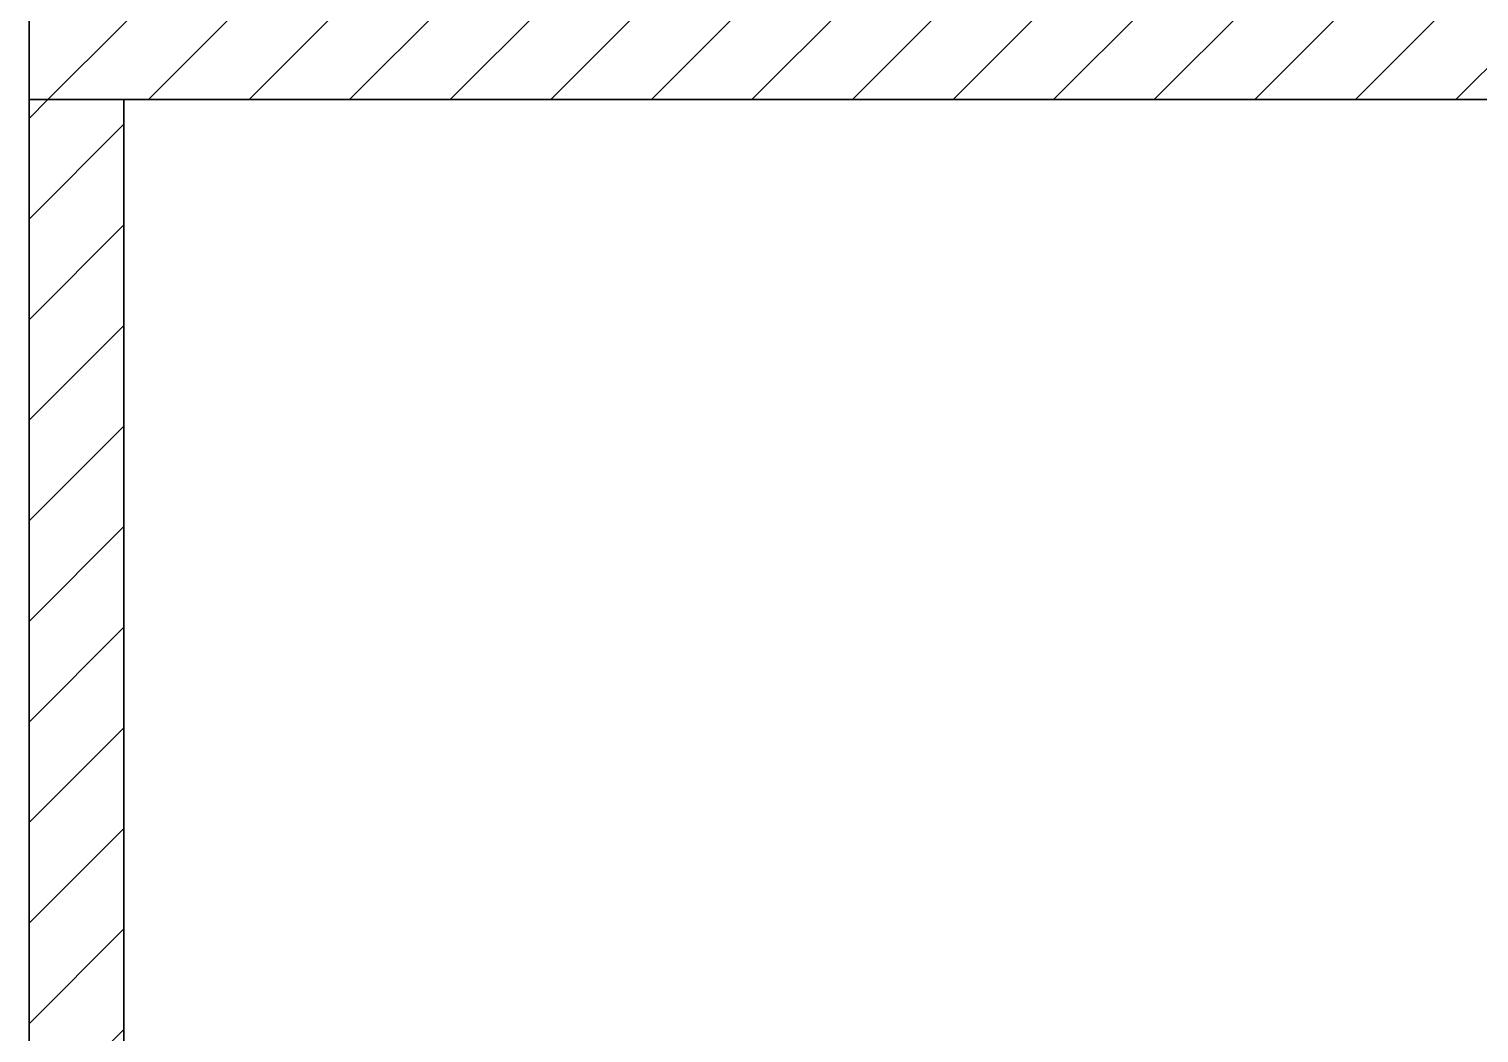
# Model space of a CAD drawing. Header units: millimetres. Extents: x -25371 to 2282244, y -90657 to 147824.
# Drawn here: x 1528834 to 1531893, y -1735 to 382 of the extents above; entities that cross this region are included whole.
import ezdxf

# ---------------------------------------------------------------- set-up
doc = ezdxf.new("R2010")
doc.units = ezdxf.units.MM
doc.layers.add('000 - EXISTING_BUILDING_MAIN_COLOR_1', color=7, linetype='Continuous')
doc.layers.add('000 - EXISTING_BUILDING_MAIN_COLOR_251', color=7, linetype='Continuous')
pattern_1 = [(45, (-24258.22, 8816.59), (-106.066, 106.066), [])]

# ---------------------------------------------------------------- blocks, each defined once
blk = doc.blocks.new('A$C4b8f3cd2')
at = {"layer": '000 - EXISTING_BUILDING_MAIN_COLOR_251', "lineweight": 9}
h = blk.add_hatch(dxfattribs=at)
h.set_pattern_fill('FP_3', style=0, pattern_type=2)
h.set_pattern_definition(pattern_1)
h.paths.add_polyline_path([(3599.8, 9050), (3599.8, 12050), (3399.8, 12050), (3399.8, 9050)])
h = blk.add_hatch(dxfattribs=at)
h.set_pattern_fill('FP_3', style=0, pattern_type=2)
h.set_pattern_definition(pattern_1)
h.paths.add_polyline_path([(3599.8, 9050), (6849.5, 9050), (6849.5, 9250), (3599.8, 9250)])
h = blk.add_hatch(dxfattribs=at)
h.set_pattern_fill('FP_3', style=0, pattern_type=2)
h.set_pattern_definition(pattern_1)
h.paths.add_polyline_path([(3399.8, 3350), (3599.8, 3350), (3599.8, 9050), (3399.8, 9050), (3399.8, 3450)])
at = {"layer": '000 - EXISTING_BUILDING_MAIN_COLOR_1', "color": 7}
for p, q in [((3399.8, 12050), (3399.8, 9050)), ((3399.8, 3350), (3399.8, 12050)), ((3399.8, 9050), (3599.8, 9050)), ((3399.8, 9050), (3399.8, 3350)), ((3599.8, 9050), (3399.8, 9050)), ((3599.8, 9050), (6849.5, 9050)), ((3599.8, 3350), (3599.8, 9050)), ((6849.5, 9050), (3599.8, 9050)), ((3599.8, 9050), (3599.8, 3350))]:
    blk.add_line(p, q, dxfattribs=at)

msp = doc.modelspace()

# ---------------------------------------------------------------- block references
at = {"color": 7}
msp.add_blockref('A$C4b8f3cd2', (1525434.648, -8816.585), dxfattribs=at)

doc.saveas('drawing.dxf')
